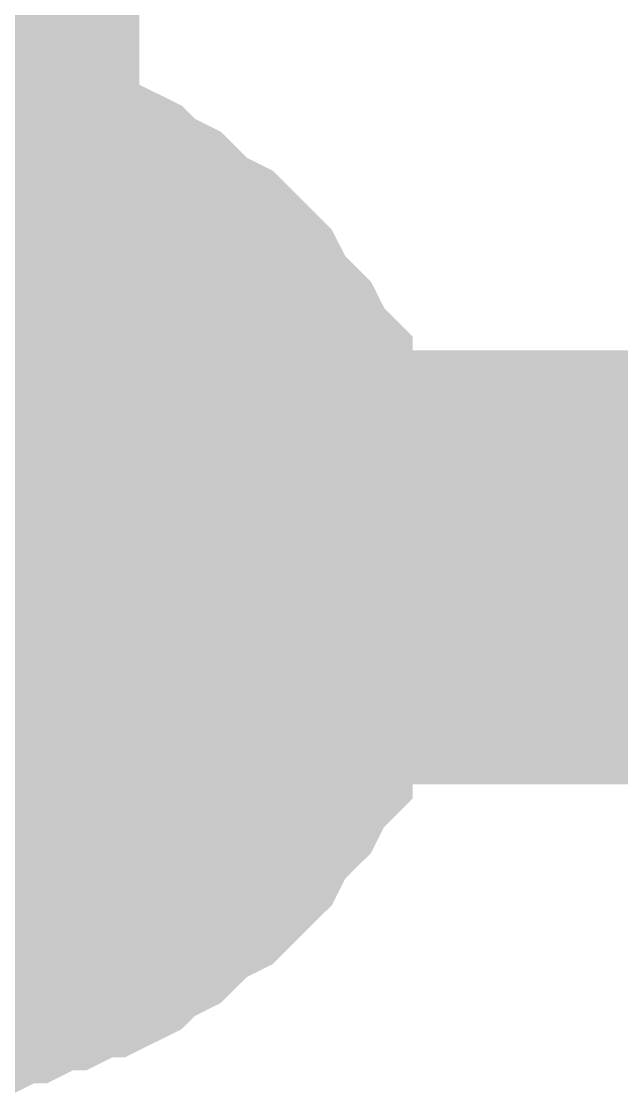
# Model space of a CAD drawing. Header units: inches. Extents: x 0 to 841, y 0 to 594.
# Drawn here: x 575.181 to 576.216, y 379.073 to 380.929 of the extents above; entities that cross this region are included whole.
import ezdxf

# ---------------------------------------------------------------- set-up
doc = ezdxf.new("R2010")
doc.units = ezdxf.units.IN
doc.layers.add('Sheet', color=255, linetype='Continuous')

msp = doc.modelspace()

# ---------------------------------------------------------------- linework, layer by layer
at = {"layer": 'Sheet'}
for points in [[(615.0071, 379.9866, 0.7493, 0.7493, 0), (609.999, 379.9866, 0.7493, 0.7493, 0), (575.0097, 379.9866, 0.7493, 0.7493, 0), (562.5007, 379.9866, 0.7493, 0.7493, 0), (554.9998, 379.9866, 0.7493, 0.7493, 0), (554.9998, 394.9893, 0.7493, 0.7493, 0)], [(575.0097, 384.995, 0.7493, 0.7493, 0), (575.0097, 379.9866, 0.7493, 0.7493, 0)], [(575.0097, 380.7502, 0.2997, 0.2997, 0), (575.0546, 380.7502, 0.2997, 0.2997, 0), (575.0771, 380.7502, 0.2997, 0.2997, 0), (575.122, 380.7502, 0.2997, 0.2997, 0), (575.1669, 380.7278, 0.2997, 0.2997, 0), (575.1894, 380.7278, 0.2997, 0.2997, 0), (575.2343, 380.7053, 0.2997, 0.2997, 0), (575.2568, 380.7053, 0.2997, 0.2997, 0), (575.3017, 380.6828, 0.2997, 0.2997, 0), (575.3241, 380.6828, 0.2997, 0.2997, 0), (575.369, 380.6604, 0.2997, 0.2997, 0), (575.3915, 380.6379, 0.2997, 0.2997, 0), (575.4364, 380.6155, 0.2997, 0.2997, 0), (575.4589, 380.593, 0.2997, 0.2997, 0), (575.4813, 380.5706, 0.2997, 0.2997, 0), (575.5262, 380.5481, 0.2997, 0.2997, 0), (575.5487, 380.5256, 0.2997, 0.2997, 0), (575.5712, 380.5032, 0.2997, 0.2997, 0), (575.5936, 380.4807, 0.2997, 0.2997, 0), (575.6161, 380.4358, 0.2997, 0.2997, 0), (575.6385, 380.4133, 0.2997, 0.2997, 0), (575.661, 380.3909, 0.2997, 0.2997, 0), (575.6835, 380.346, 0.2997, 0.2997, 0), (575.7059, 380.3235, 0.2997, 0.2997, 0), (575.7059, 380.2786, 0.2997, 0.2997, 0), (575.7284, 380.2561, 0.2997, 0.2997, 0), (575.7284, 380.2112, 0.2997, 0.2997, 0), (575.7508, 380.1887, 0.2997, 0.2997, 0), (575.7508, 380.1438, 0.2997, 0.2997, 0), (575.7733, 380.0989, 0.2997, 0.2997, 0), (575.7733, 380.0765, 0.2997, 0.2997, 0), (575.7733, 380.0315, 0.2997, 0.2997, 0), (575.7733, 379.9866, 0.2997, 0.2997, 0)], [(575.0097, 380.7502, 0.2997, 0.2997, 0), (575.0546, 380.7502, 0.2997, 0.2997, 0), (575.0771, 380.7502, 0.2997, 0.2997, 0), (575.122, 380.7502, 0.2997, 0.2997, 0), (575.1669, 380.7278, 0.2997, 0.2997, 0), (575.1894, 380.7278, 0.2997, 0.2997, 0), (575.2343, 380.7053, 0.2997, 0.2997, 0), (575.2568, 380.7053, 0.2997, 0.2997, 0), (575.3017, 380.6828, 0.2997, 0.2997, 0), (575.3241, 380.6828, 0.2997, 0.2997, 0), (575.369, 380.6604, 0.2997, 0.2997, 0), (575.3915, 380.6379, 0.2997, 0.2997, 0), (575.4364, 380.6155, 0.2997, 0.2997, 0), (575.4589, 380.593, 0.2997, 0.2997, 0), (575.4813, 380.5706, 0.2997, 0.2997, 0), (575.5262, 380.5481, 0.2997, 0.2997, 0), (575.5487, 380.5256, 0.2997, 0.2997, 0), (575.5712, 380.5032, 0.2997, 0.2997, 0), (575.5936, 380.4807, 0.2997, 0.2997, 0), (575.6161, 380.4358, 0.2997, 0.2997, 0), (575.6385, 380.4133, 0.2997, 0.2997, 0), (575.661, 380.3909, 0.2997, 0.2997, 0), (575.6835, 380.346, 0.2997, 0.2997, 0), (575.7059, 380.3235, 0.2997, 0.2997, 0), (575.7059, 380.2786, 0.2997, 0.2997, 0), (575.7284, 380.2561, 0.2997, 0.2997, 0), (575.7284, 380.2112, 0.2997, 0.2997, 0), (575.7508, 380.1887, 0.2997, 0.2997, 0), (575.7508, 380.1438, 0.2997, 0.2997, 0), (575.7733, 380.0989, 0.2997, 0.2997, 0), (575.7733, 380.0765, 0.2997, 0.2997, 0), (575.7733, 380.0315, 0.2997, 0.2997, 0), (575.7733, 379.9866, 0.2997, 0.2997, 0)], [(575.122, 380.7502, 0.0991, 0.0991, 0), (575.1669, 380.7278, 0.0991, 0.0991, 0), (575.1894, 380.7278, 0.0991, 0.0991, 0), (575.2343, 380.7053, 0.0991, 0.0991, 0), (575.2568, 380.7053, 0.0991, 0.0991, 0), (575.3017, 380.6828, 0.0991, 0.0991, 0), (575.3241, 380.6828, 0.0991, 0.0991, 0), (575.369, 380.6604, 0.0991, 0.0991, 0), (575.3915, 380.6379, 0.0991, 0.0991, 0), (575.4364, 380.6155, 0.0991, 0.0991, 0), (575.4589, 380.593, 0.0991, 0.0991, 0), (575.4813, 380.5706, 0.0991, 0.0991, 0), (575.5262, 380.5481, 0.0991, 0.0991, 0), (575.5487, 380.5256, 0.0991, 0.0991, 0), (575.5712, 380.5032, 0.0991, 0.0991, 0), (575.5936, 380.4807, 0.0991, 0.0991, 0), (575.6161, 380.4358, 0.0991, 0.0991, 0), (575.6385, 380.4133, 0.0991, 0.0991, 0), (575.661, 380.3909, 0.0991, 0.0991, 0), (575.6835, 380.346, 0.0991, 0.0991, 0), (575.7059, 380.3235, 0.0991, 0.0991, 0), (575.7059, 380.2786, 0.0991, 0.0991, 0), (575.7284, 380.2561, 0.0991, 0.0991, 0), (575.7284, 380.2112, 0.0991, 0.0991, 0), (575.7508, 380.1887, 0.0991, 0.0991, 0), (575.7508, 380.1438, 0.0991, 0.0991, 0), (575.7733, 380.0989, 0.0991, 0.0991, 0), (575.7733, 380.0765, 0.0991, 0.0991, 0), (575.7733, 380.0315, 0.0991, 0.0991, 0), (575.7733, 379.9866, 0.0991, 0.0991, 0)], [(575.122, 380.7502, 0.0991, 0.0991, 0), (575.1669, 380.7278, 0.0991, 0.0991, 0), (575.1894, 380.7278, 0.0991, 0.0991, 0), (575.2343, 380.7053, 0.0991, 0.0991, 0), (575.2568, 380.7053, 0.0991, 0.0991, 0), (575.3017, 380.6828, 0.0991, 0.0991, 0), (575.3241, 380.6828, 0.0991, 0.0991, 0), (575.369, 380.6604, 0.0991, 0.0991, 0), (575.3915, 380.6379, 0.0991, 0.0991, 0), (575.4364, 380.6155, 0.0991, 0.0991, 0), (575.4589, 380.593, 0.0991, 0.0991, 0), (575.4813, 380.5706, 0.0991, 0.0991, 0), (575.5262, 380.5481, 0.0991, 0.0991, 0), (575.5487, 380.5256, 0.0991, 0.0991, 0), (575.5712, 380.5032, 0.0991, 0.0991, 0), (575.5936, 380.4807, 0.0991, 0.0991, 0), (575.6161, 380.4358, 0.0991, 0.0991, 0), (575.6385, 380.4133, 0.0991, 0.0991, 0), (575.661, 380.3909, 0.0991, 0.0991, 0), (575.6835, 380.346, 0.0991, 0.0991, 0), (575.7059, 380.3235, 0.0991, 0.0991, 0), (575.7059, 380.2786, 0.0991, 0.0991, 0), (575.7284, 380.2561, 0.0991, 0.0991, 0), (575.7284, 380.2112, 0.0991, 0.0991, 0), (575.7508, 380.1887, 0.0991, 0.0991, 0), (575.7508, 380.1438, 0.0991, 0.0991, 0), (575.7733, 380.0989, 0.0991, 0.0991, 0), (575.7733, 380.0765, 0.0991, 0.0991, 0), (575.7733, 380.0315, 0.0991, 0.0991, 0), (575.7733, 379.9866, 0.0991, 0.0991, 0)], [(575.0097, 380.5032, 0.2997, 0.2997, 0), (575.0322, 380.5032, 0.2997, 0.2997, 0), (575.0546, 380.5032, 0.2997, 0.2997, 0), (575.0771, 380.5032, 0.2997, 0.2997, 0), (575.0996, 380.5032, 0.2997, 0.2997, 0), (575.122, 380.4807, 0.2997, 0.2997, 0), (575.1445, 380.4807, 0.2997, 0.2997, 0), (575.1894, 380.4807, 0.2997, 0.2997, 0), (575.1894, 380.4583, 0.2997, 0.2997, 0), (575.2118, 380.4583, 0.2997, 0.2997, 0), (575.2343, 380.4358, 0.2997, 0.2997, 0), (575.2568, 380.4358, 0.2997, 0.2997, 0), (575.2792, 380.4133, 0.2997, 0.2997, 0), (575.3017, 380.4133, 0.2997, 0.2997, 0), (575.3241, 380.3909, 0.2997, 0.2997, 0), (575.3466, 380.3684, 0.2997, 0.2997, 0), (575.369, 380.346, 0.2997, 0.2997, 0), (575.369, 380.346, 0.2997, 0.2997, 0), (575.3915, 380.3235, 0.2997, 0.2997, 0), (575.414, 380.301, 0.2997, 0.2997, 0), (575.414, 380.2786, 0.2997, 0.2997, 0), (575.4364, 380.2561, 0.2997, 0.2997, 0), (575.4364, 380.2337, 0.2997, 0.2997, 0), (575.4589, 380.2112, 0.2997, 0.2997, 0), (575.4589, 380.1887, 0.2997, 0.2997, 0), (575.4813, 380.1663, 0.2997, 0.2997, 0), (575.4813, 380.1438, 0.2997, 0.2997, 0), (575.4813, 380.1214, 0.2997, 0.2997, 0), (575.5038, 380.0989, 0.2997, 0.2997, 0), (575.5038, 380.0765, 0.2997, 0.2997, 0), (575.5038, 380.0315, 0.2997, 0.2997, 0), (575.5038, 380.0091, 0.2997, 0.2997, 0), (575.5038, 379.9866, 0.2997, 0.2997, 0)], [(575.0097, 380.5032, 0.2997, 0.2997, 0), (575.0322, 380.5032, 0.2997, 0.2997, 0), (575.0546, 380.5032, 0.2997, 0.2997, 0), (575.0771, 380.5032, 0.2997, 0.2997, 0), (575.0996, 380.5032, 0.2997, 0.2997, 0), (575.122, 380.4807, 0.2997, 0.2997, 0), (575.1445, 380.4807, 0.2997, 0.2997, 0), (575.1894, 380.4807, 0.2997, 0.2997, 0), (575.1894, 380.4583, 0.2997, 0.2997, 0), (575.2118, 380.4583, 0.2997, 0.2997, 0), (575.2343, 380.4358, 0.2997, 0.2997, 0), (575.2568, 380.4358, 0.2997, 0.2997, 0), (575.2792, 380.4133, 0.2997, 0.2997, 0), (575.3017, 380.4133, 0.2997, 0.2997, 0), (575.3241, 380.3909, 0.2997, 0.2997, 0), (575.3466, 380.3684, 0.2997, 0.2997, 0), (575.369, 380.346, 0.2997, 0.2997, 0), (575.369, 380.346, 0.2997, 0.2997, 0), (575.3915, 380.3235, 0.2997, 0.2997, 0), (575.414, 380.301, 0.2997, 0.2997, 0), (575.414, 380.2786, 0.2997, 0.2997, 0), (575.4364, 380.2561, 0.2997, 0.2997, 0), (575.4364, 380.2337, 0.2997, 0.2997, 0), (575.4589, 380.2112, 0.2997, 0.2997, 0), (575.4589, 380.1887, 0.2997, 0.2997, 0), (575.4813, 380.1663, 0.2997, 0.2997, 0), (575.4813, 380.1438, 0.2997, 0.2997, 0), (575.4813, 380.1214, 0.2997, 0.2997, 0), (575.5038, 380.0989, 0.2997, 0.2997, 0), (575.5038, 380.0765, 0.2997, 0.2997, 0), (575.5038, 380.0315, 0.2997, 0.2997, 0), (575.5038, 380.0091, 0.2997, 0.2997, 0), (575.5038, 379.9866, 0.2997, 0.2997, 0)], [(575.122, 380.4807, 0.0991, 0.0991, 0), (575.1445, 380.4807, 0.0991, 0.0991, 0), (575.1894, 380.4807, 0.0991, 0.0991, 0), (575.1894, 380.4583, 0.0991, 0.0991, 0), (575.2118, 380.4583, 0.0991, 0.0991, 0), (575.2343, 380.4358, 0.0991, 0.0991, 0), (575.2568, 380.4358, 0.0991, 0.0991, 0), (575.2792, 380.4133, 0.0991, 0.0991, 0), (575.3017, 380.4133, 0.0991, 0.0991, 0), (575.3241, 380.3909, 0.0991, 0.0991, 0), (575.3466, 380.3684, 0.0991, 0.0991, 0), (575.369, 380.346, 0.0991, 0.0991, 0), (575.369, 380.346, 0.0991, 0.0991, 0), (575.3915, 380.3235, 0.0991, 0.0991, 0), (575.414, 380.301, 0.0991, 0.0991, 0), (575.414, 380.2786, 0.0991, 0.0991, 0), (575.4364, 380.2561, 0.0991, 0.0991, 0), (575.4364, 380.2337, 0.0991, 0.0991, 0), (575.4589, 380.2112, 0.0991, 0.0991, 0), (575.4589, 380.1887, 0.0991, 0.0991, 0), (575.4813, 380.1663, 0.0991, 0.0991, 0), (575.4813, 380.1438, 0.0991, 0.0991, 0), (575.4813, 380.1214, 0.0991, 0.0991, 0), (575.5038, 380.0989, 0.0991, 0.0991, 0), (575.5038, 380.0765, 0.0991, 0.0991, 0), (575.5038, 380.0315, 0.0991, 0.0991, 0), (575.5038, 380.0091, 0.0991, 0.0991, 0), (575.5038, 379.9866, 0.0991, 0.0991, 0)], [(575.122, 380.4807, 0.0991, 0.0991, 0), (575.1445, 380.4807, 0.0991, 0.0991, 0), (575.1894, 380.4807, 0.0991, 0.0991, 0), (575.1894, 380.4583, 0.0991, 0.0991, 0), (575.2118, 380.4583, 0.0991, 0.0991, 0), (575.2343, 380.4358, 0.0991, 0.0991, 0), (575.2568, 380.4358, 0.0991, 0.0991, 0), (575.2792, 380.4133, 0.0991, 0.0991, 0), (575.3017, 380.4133, 0.0991, 0.0991, 0), (575.3241, 380.3909, 0.0991, 0.0991, 0), (575.3466, 380.3684, 0.0991, 0.0991, 0), (575.369, 380.346, 0.0991, 0.0991, 0), (575.369, 380.346, 0.0991, 0.0991, 0), (575.3915, 380.3235, 0.0991, 0.0991, 0), (575.414, 380.301, 0.0991, 0.0991, 0), (575.414, 380.2786, 0.0991, 0.0991, 0), (575.4364, 380.2561, 0.0991, 0.0991, 0), (575.4364, 380.2337, 0.0991, 0.0991, 0), (575.4589, 380.2112, 0.0991, 0.0991, 0), (575.4589, 380.1887, 0.0991, 0.0991, 0), (575.4813, 380.1663, 0.0991, 0.0991, 0), (575.4813, 380.1438, 0.0991, 0.0991, 0), (575.4813, 380.1214, 0.0991, 0.0991, 0), (575.5038, 380.0989, 0.0991, 0.0991, 0), (575.5038, 380.0765, 0.0991, 0.0991, 0), (575.5038, 380.0315, 0.0991, 0.0991, 0), (575.5038, 380.0091, 0.0991, 0.0991, 0), (575.5038, 379.9866, 0.0991, 0.0991, 0)], [(575.7733, 379.9866, 0.2997, 0.2997, 0), (575.7733, 379.9417, 0.2997, 0.2997, 0), (575.7733, 379.8968, 0.2997, 0.2997, 0), (575.7733, 379.8743, 0.2997, 0.2997, 0), (575.7508, 379.8294, 0.2997, 0.2997, 0), (575.7508, 379.7845, 0.2997, 0.2997, 0), (575.7284, 379.762, 0.2997, 0.2997, 0), (575.7284, 379.7171, 0.2997, 0.2997, 0), (575.7059, 379.6946, 0.2997, 0.2997, 0), (575.7059, 379.6497, 0.2997, 0.2997, 0), (575.6835, 379.6273, 0.2997, 0.2997, 0), (575.661, 379.5824, 0.2997, 0.2997, 0), (575.6385, 379.5599, 0.2997, 0.2997, 0), (575.6161, 379.5374, 0.2997, 0.2997, 0), (575.5936, 379.4925, 0.2997, 0.2997, 0), (575.5712, 379.4701, 0.2997, 0.2997, 0), (575.5487, 379.4476, 0.2997, 0.2997, 0), (575.5262, 379.4251, 0.2997, 0.2997, 0), (575.4813, 379.4027, 0.2997, 0.2997, 0), (575.4589, 379.3802, 0.2997, 0.2997, 0), (575.4364, 379.3578, 0.2997, 0.2997, 0), (575.3915, 379.3353, 0.2997, 0.2997, 0), (575.369, 379.3128, 0.2997, 0.2997, 0), (575.3241, 379.2904, 0.2997, 0.2997, 0), (575.3017, 379.2904, 0.2997, 0.2997, 0), (575.2568, 379.2679, 0.2997, 0.2997, 0), (575.2343, 379.2679, 0.2997, 0.2997, 0), (575.1894, 379.2455, 0.2997, 0.2997, 0), (575.1669, 379.2455, 0.2997, 0.2997, 0), (575.122, 379.223, 0.2997, 0.2997, 0), (575.0771, 379.223, 0.2997, 0.2997, 0), (575.0546, 379.223, 0.2997, 0.2997, 0), (575.0097, 379.223, 0.2997, 0.2997, 0)], [(575.7733, 379.9866, 0.2997, 0.2997, 0), (575.7733, 379.9417, 0.2997, 0.2997, 0), (575.7733, 379.8968, 0.2997, 0.2997, 0), (575.7733, 379.8743, 0.2997, 0.2997, 0), (575.7508, 379.8294, 0.2997, 0.2997, 0), (575.7508, 379.7845, 0.2997, 0.2997, 0), (575.7284, 379.762, 0.2997, 0.2997, 0), (575.7284, 379.7171, 0.2997, 0.2997, 0), (575.7059, 379.6946, 0.2997, 0.2997, 0), (575.7059, 379.6497, 0.2997, 0.2997, 0), (575.6835, 379.6273, 0.2997, 0.2997, 0), (575.661, 379.5824, 0.2997, 0.2997, 0), (575.6385, 379.5599, 0.2997, 0.2997, 0), (575.6161, 379.5374, 0.2997, 0.2997, 0), (575.5936, 379.4925, 0.2997, 0.2997, 0), (575.5712, 379.4701, 0.2997, 0.2997, 0), (575.5487, 379.4476, 0.2997, 0.2997, 0), (575.5262, 379.4251, 0.2997, 0.2997, 0), (575.4813, 379.4027, 0.2997, 0.2997, 0), (575.4589, 379.3802, 0.2997, 0.2997, 0), (575.4364, 379.3578, 0.2997, 0.2997, 0), (575.3915, 379.3353, 0.2997, 0.2997, 0), (575.369, 379.3128, 0.2997, 0.2997, 0), (575.3241, 379.2904, 0.2997, 0.2997, 0), (575.3017, 379.2904, 0.2997, 0.2997, 0), (575.2568, 379.2679, 0.2997, 0.2997, 0), (575.2343, 379.2679, 0.2997, 0.2997, 0), (575.1894, 379.2455, 0.2997, 0.2997, 0), (575.1669, 379.2455, 0.2997, 0.2997, 0), (575.122, 379.223, 0.2997, 0.2997, 0), (575.0771, 379.223, 0.2997, 0.2997, 0), (575.0546, 379.223, 0.2997, 0.2997, 0), (575.0097, 379.223, 0.2997, 0.2997, 0)], [(575.5038, 379.9866, 0.2997, 0.2997, 0), (575.5038, 379.9642, 0.2997, 0.2997, 0), (575.5038, 379.9417, 0.2997, 0.2997, 0), (575.5038, 379.9192, 0.2997, 0.2997, 0), (575.5038, 379.8968, 0.2997, 0.2997, 0), (575.4813, 379.8743, 0.2997, 0.2997, 0), (575.4813, 379.8519, 0.2997, 0.2997, 0), (575.4813, 379.8069, 0.2997, 0.2997, 0), (575.4589, 379.7845, 0.2997, 0.2997, 0), (575.4589, 379.7845, 0.2997, 0.2997, 0), (575.4364, 379.762, 0.2997, 0.2997, 0), (575.4364, 379.7396, 0.2997, 0.2997, 0), (575.414, 379.7171, 0.2997, 0.2997, 0), (575.414, 379.6946, 0.2997, 0.2997, 0), (575.3915, 379.6722, 0.2997, 0.2997, 0), (575.369, 379.6497, 0.2997, 0.2997, 0), (575.369, 379.6497, 0.2997, 0.2997, 0), (575.3466, 379.6273, 0.2997, 0.2997, 0), (575.3241, 379.6048, 0.2997, 0.2997, 0), (575.3017, 379.5824, 0.2997, 0.2997, 0), (575.2792, 379.5824, 0.2997, 0.2997, 0), (575.2568, 379.5599, 0.2997, 0.2997, 0), (575.2343, 379.5599, 0.2997, 0.2997, 0), (575.2118, 379.5374, 0.2997, 0.2997, 0), (575.1894, 379.5374, 0.2997, 0.2997, 0), (575.1894, 379.515, 0.2997, 0.2997, 0), (575.1445, 379.515, 0.2997, 0.2997, 0), (575.122, 379.515, 0.2997, 0.2997, 0), (575.0996, 379.4925, 0.2997, 0.2997, 0), (575.0771, 379.4925, 0.2997, 0.2997, 0), (575.0546, 379.4925, 0.2997, 0.2997, 0), (575.0322, 379.4925, 0.2997, 0.2997, 0), (575.0097, 379.4925, 0.2997, 0.2997, 0)], [(575.5038, 379.9866, 0.2997, 0.2997, 0), (575.5038, 379.9642, 0.2997, 0.2997, 0), (575.5038, 379.9417, 0.2997, 0.2997, 0), (575.5038, 379.9192, 0.2997, 0.2997, 0), (575.5038, 379.8968, 0.2997, 0.2997, 0), (575.4813, 379.8743, 0.2997, 0.2997, 0), (575.4813, 379.8519, 0.2997, 0.2997, 0), (575.4813, 379.8069, 0.2997, 0.2997, 0), (575.4589, 379.7845, 0.2997, 0.2997, 0), (575.4589, 379.7845, 0.2997, 0.2997, 0), (575.4364, 379.762, 0.2997, 0.2997, 0), (575.4364, 379.7396, 0.2997, 0.2997, 0), (575.414, 379.7171, 0.2997, 0.2997, 0), (575.414, 379.6946, 0.2997, 0.2997, 0), (575.3915, 379.6722, 0.2997, 0.2997, 0), (575.369, 379.6497, 0.2997, 0.2997, 0), (575.369, 379.6497, 0.2997, 0.2997, 0), (575.3466, 379.6273, 0.2997, 0.2997, 0), (575.3241, 379.6048, 0.2997, 0.2997, 0), (575.3017, 379.5824, 0.2997, 0.2997, 0), (575.2792, 379.5824, 0.2997, 0.2997, 0), (575.2568, 379.5599, 0.2997, 0.2997, 0), (575.2343, 379.5599, 0.2997, 0.2997, 0), (575.2118, 379.5374, 0.2997, 0.2997, 0), (575.1894, 379.5374, 0.2997, 0.2997, 0), (575.1894, 379.515, 0.2997, 0.2997, 0), (575.1445, 379.515, 0.2997, 0.2997, 0), (575.122, 379.515, 0.2997, 0.2997, 0), (575.0996, 379.4925, 0.2997, 0.2997, 0), (575.0771, 379.4925, 0.2997, 0.2997, 0), (575.0546, 379.4925, 0.2997, 0.2997, 0), (575.0322, 379.4925, 0.2997, 0.2997, 0), (575.0097, 379.4925, 0.2997, 0.2997, 0)], [(575.5038, 379.9866, 0.2997, 0.2997, 0), (575.5038, 379.9866, 0.2997, 0.2997, 0), (575.5038, 379.9866, 0.2997, 0.2997, 0), (575.5038, 379.9866, 0.2997, 0.2997, 0), (575.5038, 379.9866, 0.2997, 0.2997, 0), (575.5038, 379.9866, 0.2997, 0.2997, 0), (575.5038, 379.9866, 0.2997, 0.2997, 0), (575.5038, 379.9866, 0.2997, 0.2997, 0), (575.5038, 379.9866, 0.2997, 0.2997, 0), (575.5038, 379.9866, 0.2997, 0.2997, 0), (575.5038, 379.9866, 0.2997, 0.2997, 0), (575.5038, 379.9866, 0.2997, 0.2997, 0), (575.5038, 379.9866, 0.2997, 0.2997, 0), (575.5038, 379.9866, 0.2997, 0.2997, 0), (575.5038, 379.9866, 0.2997, 0.2997, 0), (575.5038, 379.9866, 0.2997, 0.2997, 0), (575.5038, 379.9866, 0.2997, 0.2997, 0), (575.5038, 379.9866, 0.2997, 0.2997, 0), (575.5038, 379.9866, 0.2997, 0.2997, 0), (575.5038, 379.9866, 0.2997, 0.2997, 0), (575.5038, 379.9866, 0.2997, 0.2997, 0), (575.5038, 379.9866, 0.2997, 0.2997, 0), (575.5038, 379.9866, 0.2997, 0.2997, 0), (575.5038, 379.9866, 0.2997, 0.2997, 0), (575.5038, 379.9866, 0.2997, 0.2997, 0), (575.5038, 379.9866, 0.2997, 0.2997, 0), (575.5038, 379.9866, 0.2997, 0.2997, 0), (575.5038, 379.9866, 0.2997, 0.2997, 0), (575.5038, 379.9866, 0.2997, 0.2997, 0), (575.5038, 379.9866, 0.2997, 0.2997, 0), (575.5038, 379.9866, 0.2997, 0.2997, 0), (575.5038, 379.9866, 0.2997, 0.2997, 0), (575.5038, 379.9866, 0.2997, 0.2997, 0)], [(575.5038, 379.9866, 0.2997, 0.2997, 0), (575.5038, 379.9866, 0.2997, 0.2997, 0)], [(575.5038, 379.9866, 0.2997, 0.2997, 0), (575.5038, 379.9866, 0.2997, 0.2997, 0), (575.5038, 379.9866, 0.2997, 0.2997, 0), (575.5038, 379.9866, 0.2997, 0.2997, 0), (575.5038, 379.9866, 0.2997, 0.2997, 0), (575.5038, 379.9866, 0.2997, 0.2997, 0), (575.5038, 379.9866, 0.2997, 0.2997, 0), (575.5038, 379.9866, 0.2997, 0.2997, 0), (575.5038, 379.9866, 0.2997, 0.2997, 0), (575.5038, 379.9866, 0.2997, 0.2997, 0), (575.5038, 379.9866, 0.2997, 0.2997, 0), (575.5038, 379.9866, 0.2997, 0.2997, 0), (575.5038, 379.9866, 0.2997, 0.2997, 0), (575.5038, 379.9866, 0.2997, 0.2997, 0), (575.5038, 379.9866, 0.2997, 0.2997, 0), (575.5038, 379.9866, 0.2997, 0.2997, 0), (575.5038, 379.9866, 0.2997, 0.2997, 0), (575.5038, 379.9866, 0.2997, 0.2997, 0), (575.5038, 379.9866, 0.2997, 0.2997, 0), (575.5038, 379.9866, 0.2997, 0.2997, 0), (575.5038, 379.9866, 0.2997, 0.2997, 0), (575.5038, 379.9866, 0.2997, 0.2997, 0), (575.5038, 379.9866, 0.2997, 0.2997, 0), (575.5038, 379.9866, 0.2997, 0.2997, 0), (575.5038, 379.9866, 0.2997, 0.2997, 0), (575.5038, 379.9866, 0.2997, 0.2997, 0), (575.5038, 379.9866, 0.2997, 0.2997, 0), (575.5038, 379.9866, 0.2997, 0.2997, 0), (575.5038, 379.9866, 0.2997, 0.2997, 0), (575.5038, 379.9866, 0.2997, 0.2997, 0), (575.5038, 379.9866, 0.2997, 0.2997, 0), (575.5038, 379.9866, 0.2997, 0.2997, 0), (575.5038, 379.9866, 0.2997, 0.2997, 0)], [(575.5038, 379.9866, 0.2997, 0.2997, 0), (575.5038, 379.9866, 0.2997, 0.2997, 0)], [(575.7733, 379.9866, 0.2997, 0.2997, 0), (575.7733, 379.9866, 0.2997, 0.2997, 0), (575.7733, 379.9866, 0.2997, 0.2997, 0), (575.7733, 379.9866, 0.2997, 0.2997, 0), (575.7733, 379.9866, 0.2997, 0.2997, 0), (575.7733, 379.9866, 0.2997, 0.2997, 0), (575.7733, 379.9866, 0.2997, 0.2997, 0), (575.7733, 379.9866, 0.2997, 0.2997, 0), (575.7733, 379.9866, 0.2997, 0.2997, 0), (575.7733, 379.9866, 0.2997, 0.2997, 0), (575.7733, 379.9866, 0.2997, 0.2997, 0), (575.7733, 379.9866, 0.2997, 0.2997, 0), (575.7733, 379.9866, 0.2997, 0.2997, 0), (575.7733, 379.9866, 0.2997, 0.2997, 0), (575.7733, 379.9866, 0.2997, 0.2997, 0), (575.7733, 379.9866, 0.2997, 0.2997, 0), (575.7733, 379.9866, 0.2997, 0.2997, 0), (575.7733, 379.9866, 0.2997, 0.2997, 0), (575.7733, 379.9866, 0.2997, 0.2997, 0), (575.7733, 379.9866, 0.2997, 0.2997, 0), (575.7733, 379.9866, 0.2997, 0.2997, 0), (575.7733, 379.9866, 0.2997, 0.2997, 0), (575.7733, 379.9866, 0.2997, 0.2997, 0), (575.7733, 379.9866, 0.2997, 0.2997, 0), (575.7733, 379.9866, 0.2997, 0.2997, 0), (575.7733, 379.9866, 0.2997, 0.2997, 0), (575.7733, 379.9866, 0.2997, 0.2997, 0), (575.7733, 379.9866, 0.2997, 0.2997, 0), (575.7733, 379.9866, 0.2997, 0.2997, 0), (575.7733, 379.9866, 0.2997, 0.2997, 0), (575.7733, 379.9866, 0.2997, 0.2997, 0), (575.7733, 379.9866, 0.2997, 0.2997, 0), (575.7733, 379.9866, 0.2997, 0.2997, 0)], [(575.7733, 379.9866, 0.2997, 0.2997, 0), (575.7733, 379.9866, 0.2997, 0.2997, 0)], [(575.7733, 379.9866, 0.2997, 0.2997, 0), (575.7733, 379.9866, 0.2997, 0.2997, 0), (575.7733, 379.9866, 0.2997, 0.2997, 0), (575.7733, 379.9866, 0.2997, 0.2997, 0), (575.7733, 379.9866, 0.2997, 0.2997, 0), (575.7733, 379.9866, 0.2997, 0.2997, 0), (575.7733, 379.9866, 0.2997, 0.2997, 0), (575.7733, 379.9866, 0.2997, 0.2997, 0), (575.7733, 379.9866, 0.2997, 0.2997, 0), (575.7733, 379.9866, 0.2997, 0.2997, 0), (575.7733, 379.9866, 0.2997, 0.2997, 0), (575.7733, 379.9866, 0.2997, 0.2997, 0), (575.7733, 379.9866, 0.2997, 0.2997, 0), (575.7733, 379.9866, 0.2997, 0.2997, 0), (575.7733, 379.9866, 0.2997, 0.2997, 0), (575.7733, 379.9866, 0.2997, 0.2997, 0), (575.7733, 379.9866, 0.2997, 0.2997, 0), (575.7733, 379.9866, 0.2997, 0.2997, 0), (575.7733, 379.9866, 0.2997, 0.2997, 0), (575.7733, 379.9866, 0.2997, 0.2997, 0), (575.7733, 379.9866, 0.2997, 0.2997, 0), (575.7733, 379.9866, 0.2997, 0.2997, 0), (575.7733, 379.9866, 0.2997, 0.2997, 0), (575.7733, 379.9866, 0.2997, 0.2997, 0), (575.7733, 379.9866, 0.2997, 0.2997, 0), (575.7733, 379.9866, 0.2997, 0.2997, 0), (575.7733, 379.9866, 0.2997, 0.2997, 0), (575.7733, 379.9866, 0.2997, 0.2997, 0), (575.7733, 379.9866, 0.2997, 0.2997, 0), (575.7733, 379.9866, 0.2997, 0.2997, 0), (575.7733, 379.9866, 0.2997, 0.2997, 0), (575.7733, 379.9866, 0.2997, 0.2997, 0), (575.7733, 379.9866, 0.2997, 0.2997, 0)], [(575.7733, 379.9866, 0.2997, 0.2997, 0), (575.7733, 379.9866, 0.2997, 0.2997, 0)], [(575.7733, 379.9866, 0.0991, 0.0991, 0), (575.7733, 379.9417, 0.0991, 0.0991, 0), (575.7733, 379.8968, 0.0991, 0.0991, 0), (575.7733, 379.8743, 0.0991, 0.0991, 0), (575.7508, 379.8294, 0.0991, 0.0991, 0), (575.7508, 379.7845, 0.0991, 0.0991, 0), (575.7284, 379.762, 0.0991, 0.0991, 0), (575.7284, 379.7171, 0.0991, 0.0991, 0), (575.7059, 379.6946, 0.0991, 0.0991, 0), (575.7059, 379.6497, 0.0991, 0.0991, 0), (575.6835, 379.6273, 0.0991, 0.0991, 0), (575.661, 379.5824, 0.0991, 0.0991, 0), (575.6385, 379.5599, 0.0991, 0.0991, 0), (575.6161, 379.5374, 0.0991, 0.0991, 0), (575.5936, 379.4925, 0.0991, 0.0991, 0), (575.5712, 379.4701, 0.0991, 0.0991, 0), (575.5487, 379.4476, 0.0991, 0.0991, 0), (575.5262, 379.4251, 0.0991, 0.0991, 0), (575.4813, 379.4027, 0.0991, 0.0991, 0), (575.4589, 379.3802, 0.0991, 0.0991, 0), (575.4364, 379.3578, 0.0991, 0.0991, 0), (575.3915, 379.3353, 0.0991, 0.0991, 0), (575.369, 379.3128, 0.0991, 0.0991, 0), (575.3241, 379.2904, 0.0991, 0.0991, 0), (575.3017, 379.2904, 0.0991, 0.0991, 0), (575.2568, 379.2679, 0.0991, 0.0991, 0), (575.2343, 379.2679, 0.0991, 0.0991, 0), (575.1894, 379.2455, 0.0991, 0.0991, 0), (575.1669, 379.2455, 0.0991, 0.0991, 0), (575.122, 379.223, 0.0991, 0.0991, 0)], [(575.7733, 379.9866, 0.0991, 0.0991, 0), (575.7733, 379.9417, 0.0991, 0.0991, 0), (575.7733, 379.8968, 0.0991, 0.0991, 0), (575.7733, 379.8743, 0.0991, 0.0991, 0), (575.7508, 379.8294, 0.0991, 0.0991, 0), (575.7508, 379.7845, 0.0991, 0.0991, 0), (575.7284, 379.762, 0.0991, 0.0991, 0), (575.7284, 379.7171, 0.0991, 0.0991, 0), (575.7059, 379.6946, 0.0991, 0.0991, 0), (575.7059, 379.6497, 0.0991, 0.0991, 0), (575.6835, 379.6273, 0.0991, 0.0991, 0), (575.661, 379.5824, 0.0991, 0.0991, 0), (575.6385, 379.5599, 0.0991, 0.0991, 0), (575.6161, 379.5374, 0.0991, 0.0991, 0), (575.5936, 379.4925, 0.0991, 0.0991, 0), (575.5712, 379.4701, 0.0991, 0.0991, 0), (575.5487, 379.4476, 0.0991, 0.0991, 0), (575.5262, 379.4251, 0.0991, 0.0991, 0), (575.4813, 379.4027, 0.0991, 0.0991, 0), (575.4589, 379.3802, 0.0991, 0.0991, 0), (575.4364, 379.3578, 0.0991, 0.0991, 0), (575.3915, 379.3353, 0.0991, 0.0991, 0), (575.369, 379.3128, 0.0991, 0.0991, 0), (575.3241, 379.2904, 0.0991, 0.0991, 0), (575.3017, 379.2904, 0.0991, 0.0991, 0), (575.2568, 379.2679, 0.0991, 0.0991, 0), (575.2343, 379.2679, 0.0991, 0.0991, 0), (575.1894, 379.2455, 0.0991, 0.0991, 0), (575.1669, 379.2455, 0.0991, 0.0991, 0), (575.122, 379.223, 0.0991, 0.0991, 0)], [(575.5038, 379.9866, 0.0991, 0.0991, 0), (575.5038, 379.9642, 0.0991, 0.0991, 0), (575.5038, 379.9417, 0.0991, 0.0991, 0), (575.5038, 379.9192, 0.0991, 0.0991, 0), (575.5038, 379.8968, 0.0991, 0.0991, 0), (575.4813, 379.8743, 0.0991, 0.0991, 0), (575.4813, 379.8519, 0.0991, 0.0991, 0), (575.4813, 379.8069, 0.0991, 0.0991, 0), (575.4589, 379.7845, 0.0991, 0.0991, 0), (575.4589, 379.7845, 0.0991, 0.0991, 0), (575.4364, 379.762, 0.0991, 0.0991, 0), (575.4364, 379.7396, 0.0991, 0.0991, 0), (575.414, 379.7171, 0.0991, 0.0991, 0), (575.414, 379.6946, 0.0991, 0.0991, 0), (575.3915, 379.6722, 0.0991, 0.0991, 0), (575.369, 379.6497, 0.0991, 0.0991, 0), (575.369, 379.6497, 0.0991, 0.0991, 0), (575.3466, 379.6273, 0.0991, 0.0991, 0), (575.3241, 379.6048, 0.0991, 0.0991, 0), (575.3017, 379.5824, 0.0991, 0.0991, 0), (575.2792, 379.5824, 0.0991, 0.0991, 0), (575.2568, 379.5599, 0.0991, 0.0991, 0), (575.2343, 379.5599, 0.0991, 0.0991, 0), (575.2118, 379.5374, 0.0991, 0.0991, 0), (575.1894, 379.5374, 0.0991, 0.0991, 0), (575.1894, 379.515, 0.0991, 0.0991, 0), (575.1445, 379.515, 0.0991, 0.0991, 0), (575.122, 379.515, 0.0991, 0.0991, 0)], [(575.5038, 379.9866, 0.0991, 0.0991, 0), (575.5038, 379.9642, 0.0991, 0.0991, 0), (575.5038, 379.9417, 0.0991, 0.0991, 0), (575.5038, 379.9192, 0.0991, 0.0991, 0), (575.5038, 379.8968, 0.0991, 0.0991, 0), (575.4813, 379.8743, 0.0991, 0.0991, 0), (575.4813, 379.8519, 0.0991, 0.0991, 0), (575.4813, 379.8069, 0.0991, 0.0991, 0), (575.4589, 379.7845, 0.0991, 0.0991, 0), (575.4589, 379.7845, 0.0991, 0.0991, 0), (575.4364, 379.762, 0.0991, 0.0991, 0), (575.4364, 379.7396, 0.0991, 0.0991, 0), (575.414, 379.7171, 0.0991, 0.0991, 0), (575.414, 379.6946, 0.0991, 0.0991, 0), (575.3915, 379.6722, 0.0991, 0.0991, 0), (575.369, 379.6497, 0.0991, 0.0991, 0), (575.369, 379.6497, 0.0991, 0.0991, 0), (575.3466, 379.6273, 0.0991, 0.0991, 0), (575.3241, 379.6048, 0.0991, 0.0991, 0), (575.3017, 379.5824, 0.0991, 0.0991, 0), (575.2792, 379.5824, 0.0991, 0.0991, 0), (575.2568, 379.5599, 0.0991, 0.0991, 0), (575.2343, 379.5599, 0.0991, 0.0991, 0), (575.2118, 379.5374, 0.0991, 0.0991, 0), (575.1894, 379.5374, 0.0991, 0.0991, 0), (575.1894, 379.515, 0.0991, 0.0991, 0), (575.1445, 379.515, 0.0991, 0.0991, 0), (575.122, 379.515, 0.0991, 0.0991, 0)], [(575.5038, 379.9866, 0.0991, 0.0991, 0), (575.5038, 379.9866, 0.0991, 0.0991, 0), (575.5038, 379.9866, 0.0991, 0.0991, 0), (575.5038, 379.9866, 0.0991, 0.0991, 0), (575.5038, 379.9866, 0.0991, 0.0991, 0), (575.5038, 379.9866, 0.0991, 0.0991, 0), (575.5038, 379.9866, 0.0991, 0.0991, 0), (575.5038, 379.9866, 0.0991, 0.0991, 0), (575.5038, 379.9866, 0.0991, 0.0991, 0), (575.5038, 379.9866, 0.0991, 0.0991, 0), (575.5038, 379.9866, 0.0991, 0.0991, 0), (575.5038, 379.9866, 0.0991, 0.0991, 0), (575.5038, 379.9866, 0.0991, 0.0991, 0), (575.5038, 379.9866, 0.0991, 0.0991, 0), (575.5038, 379.9866, 0.0991, 0.0991, 0), (575.5038, 379.9866, 0.0991, 0.0991, 0), (575.5038, 379.9866, 0.0991, 0.0991, 0), (575.5038, 379.9866, 0.0991, 0.0991, 0), (575.5038, 379.9866, 0.0991, 0.0991, 0), (575.5038, 379.9866, 0.0991, 0.0991, 0), (575.5038, 379.9866, 0.0991, 0.0991, 0), (575.5038, 379.9866, 0.0991, 0.0991, 0), (575.5038, 379.9866, 0.0991, 0.0991, 0), (575.5038, 379.9866, 0.0991, 0.0991, 0), (575.5038, 379.9866, 0.0991, 0.0991, 0), (575.5038, 379.9866, 0.0991, 0.0991, 0), (575.5038, 379.9866, 0.0991, 0.0991, 0), (575.5038, 379.9866, 0.0991, 0.0991, 0), (575.5038, 379.9866, 0.0991, 0.0991, 0), (575.5038, 379.9866, 0.0991, 0.0991, 0), (575.5038, 379.9866, 0.0991, 0.0991, 0), (575.5038, 379.9866, 0.0991, 0.0991, 0), (575.5038, 379.9866, 0.0991, 0.0991, 0)], [(575.5038, 379.9866, 0.0991, 0.0991, 0), (575.5038, 379.9866, 0.0991, 0.0991, 0)], [(575.5038, 379.9866, 0.0991, 0.0991, 0), (575.5038, 379.9866, 0.0991, 0.0991, 0), (575.5038, 379.9866, 0.0991, 0.0991, 0), (575.5038, 379.9866, 0.0991, 0.0991, 0), (575.5038, 379.9866, 0.0991, 0.0991, 0), (575.5038, 379.9866, 0.0991, 0.0991, 0), (575.5038, 379.9866, 0.0991, 0.0991, 0), (575.5038, 379.9866, 0.0991, 0.0991, 0), (575.5038, 379.9866, 0.0991, 0.0991, 0), (575.5038, 379.9866, 0.0991, 0.0991, 0), (575.5038, 379.9866, 0.0991, 0.0991, 0), (575.5038, 379.9866, 0.0991, 0.0991, 0), (575.5038, 379.9866, 0.0991, 0.0991, 0), (575.5038, 379.9866, 0.0991, 0.0991, 0), (575.5038, 379.9866, 0.0991, 0.0991, 0), (575.5038, 379.9866, 0.0991, 0.0991, 0), (575.5038, 379.9866, 0.0991, 0.0991, 0), (575.5038, 379.9866, 0.0991, 0.0991, 0), (575.5038, 379.9866, 0.0991, 0.0991, 0), (575.5038, 379.9866, 0.0991, 0.0991, 0), (575.5038, 379.9866, 0.0991, 0.0991, 0), (575.5038, 379.9866, 0.0991, 0.0991, 0), (575.5038, 379.9866, 0.0991, 0.0991, 0), (575.5038, 379.9866, 0.0991, 0.0991, 0), (575.5038, 379.9866, 0.0991, 0.0991, 0), (575.5038, 379.9866, 0.0991, 0.0991, 0), (575.5038, 379.9866, 0.0991, 0.0991, 0), (575.5038, 379.9866, 0.0991, 0.0991, 0), (575.5038, 379.9866, 0.0991, 0.0991, 0), (575.5038, 379.9866, 0.0991, 0.0991, 0), (575.5038, 379.9866, 0.0991, 0.0991, 0), (575.5038, 379.9866, 0.0991, 0.0991, 0), (575.5038, 379.9866, 0.0991, 0.0991, 0)], [(575.5038, 379.9866, 0.0991, 0.0991, 0), (575.5038, 379.9866, 0.0991, 0.0991, 0)], [(575.7733, 379.9866, 0.0991, 0.0991, 0), (575.7733, 379.9866, 0.0991, 0.0991, 0), (575.7733, 379.9866, 0.0991, 0.0991, 0), (575.7733, 379.9866, 0.0991, 0.0991, 0), (575.7733, 379.9866, 0.0991, 0.0991, 0), (575.7733, 379.9866, 0.0991, 0.0991, 0), (575.7733, 379.9866, 0.0991, 0.0991, 0), (575.7733, 379.9866, 0.0991, 0.0991, 0), (575.7733, 379.9866, 0.0991, 0.0991, 0), (575.7733, 379.9866, 0.0991, 0.0991, 0), (575.7733, 379.9866, 0.0991, 0.0991, 0), (575.7733, 379.9866, 0.0991, 0.0991, 0), (575.7733, 379.9866, 0.0991, 0.0991, 0), (575.7733, 379.9866, 0.0991, 0.0991, 0), (575.7733, 379.9866, 0.0991, 0.0991, 0), (575.7733, 379.9866, 0.0991, 0.0991, 0), (575.7733, 379.9866, 0.0991, 0.0991, 0), (575.7733, 379.9866, 0.0991, 0.0991, 0), (575.7733, 379.9866, 0.0991, 0.0991, 0), (575.7733, 379.9866, 0.0991, 0.0991, 0), (575.7733, 379.9866, 0.0991, 0.0991, 0), (575.7733, 379.9866, 0.0991, 0.0991, 0), (575.7733, 379.9866, 0.0991, 0.0991, 0), (575.7733, 379.9866, 0.0991, 0.0991, 0), (575.7733, 379.9866, 0.0991, 0.0991, 0), (575.7733, 379.9866, 0.0991, 0.0991, 0), (575.7733, 379.9866, 0.0991, 0.0991, 0), (575.7733, 379.9866, 0.0991, 0.0991, 0), (575.7733, 379.9866, 0.0991, 0.0991, 0), (575.7733, 379.9866, 0.0991, 0.0991, 0), (575.7733, 379.9866, 0.0991, 0.0991, 0), (575.7733, 379.9866, 0.0991, 0.0991, 0), (575.7733, 379.9866, 0.0991, 0.0991, 0)], [(575.7733, 379.9866, 0.0991, 0.0991, 0), (575.7733, 379.9866, 0.0991, 0.0991, 0)], [(575.7733, 379.9866, 0.0991, 0.0991, 0), (575.7733, 379.9866, 0.0991, 0.0991, 0), (575.7733, 379.9866, 0.0991, 0.0991, 0), (575.7733, 379.9866, 0.0991, 0.0991, 0), (575.7733, 379.9866, 0.0991, 0.0991, 0), (575.7733, 379.9866, 0.0991, 0.0991, 0), (575.7733, 379.9866, 0.0991, 0.0991, 0), (575.7733, 379.9866, 0.0991, 0.0991, 0), (575.7733, 379.9866, 0.0991, 0.0991, 0), (575.7733, 379.9866, 0.0991, 0.0991, 0), (575.7733, 379.9866, 0.0991, 0.0991, 0), (575.7733, 379.9866, 0.0991, 0.0991, 0), (575.7733, 379.9866, 0.0991, 0.0991, 0), (575.7733, 379.9866, 0.0991, 0.0991, 0), (575.7733, 379.9866, 0.0991, 0.0991, 0), (575.7733, 379.9866, 0.0991, 0.0991, 0), (575.7733, 379.9866, 0.0991, 0.0991, 0), (575.7733, 379.9866, 0.0991, 0.0991, 0), (575.7733, 379.9866, 0.0991, 0.0991, 0), (575.7733, 379.9866, 0.0991, 0.0991, 0), (575.7733, 379.9866, 0.0991, 0.0991, 0), (575.7733, 379.9866, 0.0991, 0.0991, 0), (575.7733, 379.9866, 0.0991, 0.0991, 0), (575.7733, 379.9866, 0.0991, 0.0991, 0), (575.7733, 379.9866, 0.0991, 0.0991, 0), (575.7733, 379.9866, 0.0991, 0.0991, 0), (575.7733, 379.9866, 0.0991, 0.0991, 0), (575.7733, 379.9866, 0.0991, 0.0991, 0), (575.7733, 379.9866, 0.0991, 0.0991, 0), (575.7733, 379.9866, 0.0991, 0.0991, 0), (575.7733, 379.9866, 0.0991, 0.0991, 0), (575.7733, 379.9866, 0.0991, 0.0991, 0), (575.7733, 379.9866, 0.0991, 0.0991, 0)], [(575.7733, 379.9866, 0.0991, 0.0991, 0), (575.7733, 379.9866, 0.0991, 0.0991, 0)]]:
    msp.add_lwpolyline(points, format="xyseb", dxfattribs=at)
msp.add_lwpolyline([(574.746, 380, 0.508, 0.508, 1), (575.254, 380, 0.508, 0.508, 1)], format="xyseb", close=True, dxfattribs=at)

doc.saveas('drawing.dxf')
